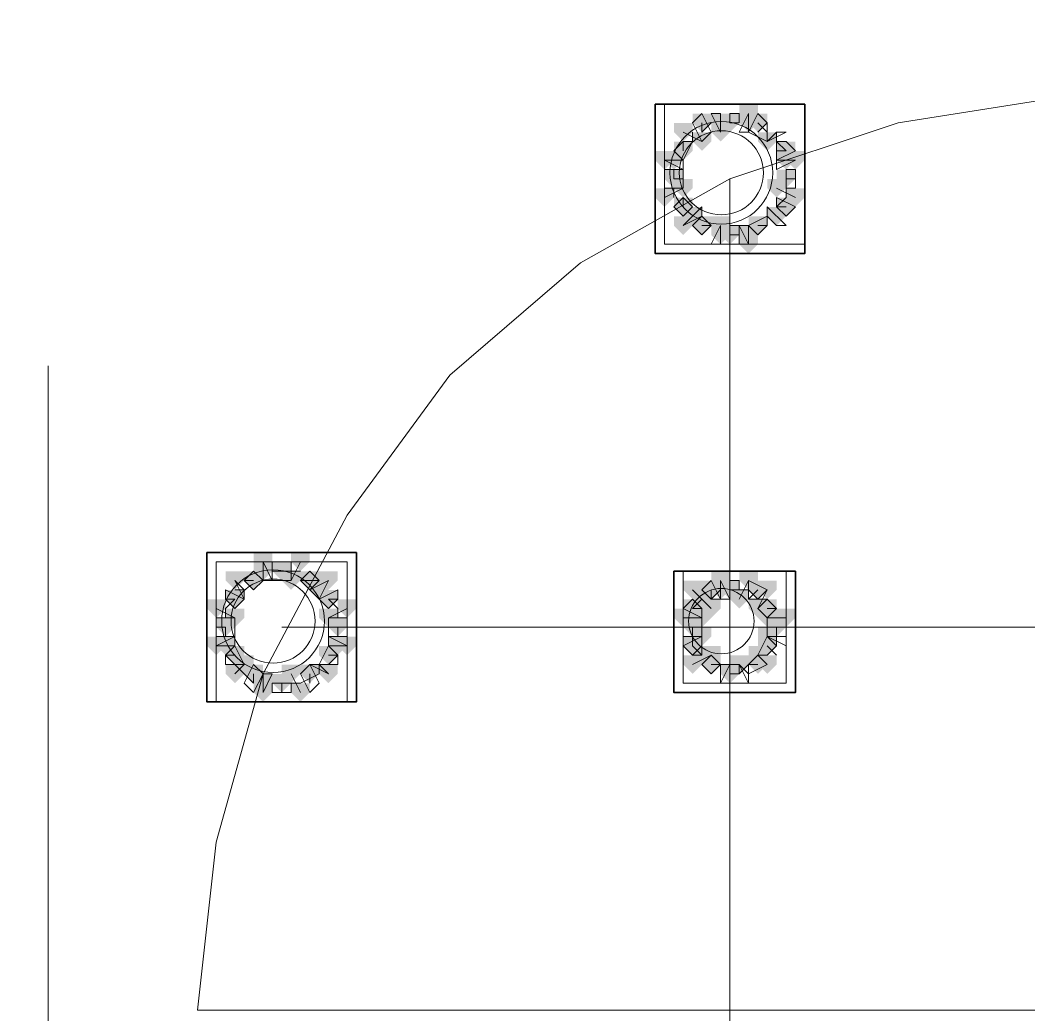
# Model space of a CAD drawing. Header units: millimetres. Extents: x 2315 to 4619, y 1334 to 1897.
# Drawn here: x 3982.87 to 3989.46, y 1541.67 to 1548.17 of the extents above; entities that cross this region are included whole.
import ezdxf

# ---------------------------------------------------------------- set-up
doc = ezdxf.new("R2010")
doc.units = ezdxf.units.MM
doc.linetypes.add('PDF_IMPORT', pattern=[1, 0.8, -0.2])
for name, color, linetype, true_color in [('PDF_10', 7, 'Continuous', 0x00b85c), ('PDF_AXIS', 7, 'Continuous', 0x00b85c), ('PDF_柱构件', 7, 'Continuous', 0x00b85c), ('PDF_转运站初步方案', 7, 'Continuous', 0x00b85c)]:
    doc.layers.add(name, color=color, linetype=linetype, true_color=true_color)
doc.layers.add('PDF_中心线层', color=1, linetype='Continuous')
doc.layers.add('PDF_粗实线层', color=7, linetype='Continuous')

msp = doc.modelspace()

# ---------------------------------------------------------------- hatches: boundary and pattern name
at = {"layer": 'PDF_10', "transparency": 33554559}
for points in [[(3987.3242, 1547.5601), (3987.2631, 1547.5601), (3987.2631, 1547.499), (3987.3242, 1547.4379), (3987.3852, 1547.499), (3987.3852, 1547.5601)], [(3987.3242, 1547.5601), (3987.2631, 1547.5601), (3987.2631, 1547.499), (3987.3242, 1547.4379), (3987.3852, 1547.499), (3987.3852, 1547.5601)], [(3987.5074, 1547.5601), (3987.4463, 1547.5601), (3987.4463, 1547.499), (3987.5074, 1547.4379), (3987.5685, 1547.499), (3987.5685, 1547.5601)], [(3987.5074, 1547.5601), (3987.4463, 1547.5601), (3987.4463, 1547.499), (3987.5074, 1547.4379), (3987.5685, 1547.499), (3987.5685, 1547.5601)], [(3987.6907, 1547.5601), (3987.6296, 1547.5601), (3987.6296, 1547.499), (3987.6907, 1547.4379), (3987.7517, 1547.499), (3987.7517, 1547.5601)], [(3987.6907, 1547.5601), (3987.6296, 1547.5601), (3987.6296, 1547.499), (3987.6907, 1547.4379), (3987.7517, 1547.499), (3987.7517, 1547.5601)], [(3987.202, 1547.3768), (3987.1409, 1547.3768), (3987.1409, 1547.3157), (3987.202, 1547.2547), (3987.2631, 1547.3157), (3987.2631, 1547.3768)], [(3987.202, 1547.3768), (3987.1409, 1547.3768), (3987.1409, 1547.3157), (3987.202, 1547.2547), (3987.2631, 1547.3157), (3987.2631, 1547.3768)], [(3987.202, 1547.3768), (3987.1409, 1547.3768), (3987.1409, 1547.3157), (3987.202, 1547.2547), (3987.2631, 1547.3157), (3987.2631, 1547.3768)], [(3987.8739, 1547.3768), (3987.8128, 1547.3768), (3987.8128, 1547.3157), (3987.8739, 1547.2547), (3987.935, 1547.3157), (3987.935, 1547.3768)], [(3987.8739, 1547.3768), (3987.8128, 1547.3768), (3987.8128, 1547.3157), (3987.8739, 1547.2547), (3987.935, 1547.3157), (3987.935, 1547.3768)], [(3987.1409, 1547.1936), (3987.0798, 1547.1936), (3987.0798, 1547.1325), (3987.1409, 1547.0714), (3987.202, 1547.1325), (3987.202, 1547.1936)], [(3987.1409, 1547.1936), (3987.0798, 1547.1936), (3987.0798, 1547.1325), (3987.1409, 1547.0714), (3987.202, 1547.1325), (3987.202, 1547.1936)], [(3987.8739, 1547.1936), (3987.8128, 1547.1936), (3987.8128, 1547.1325), (3987.8739, 1547.0714), (3987.935, 1547.1325), (3987.935, 1547.1936)], [(3987.8739, 1547.1936), (3987.8128, 1547.1936), (3987.8128, 1547.1325), (3987.8739, 1547.0714), (3987.935, 1547.1325), (3987.935, 1547.1936)], [(3987.202, 1547.0103), (3987.1409, 1547.0103), (3987.1409, 1546.9493), (3987.202, 1546.8882), (3987.2631, 1546.9493), (3987.2631, 1547.0103)], [(3987.202, 1547.0103), (3987.1409, 1547.0103), (3987.1409, 1546.9493), (3987.202, 1546.8882), (3987.2631, 1546.9493), (3987.2631, 1547.0103)], [(3987.202, 1547.0103), (3987.1409, 1547.0103), (3987.1409, 1546.9493), (3987.202, 1546.8882), (3987.2631, 1546.9493), (3987.2631, 1547.0103)], [(3987.8739, 1547.0103), (3987.8128, 1547.0103), (3987.8128, 1546.9493), (3987.8739, 1546.8882), (3987.935, 1546.9493), (3987.935, 1547.0103)], [(3987.8739, 1547.0103), (3987.8128, 1547.0103), (3987.8128, 1546.9493), (3987.8739, 1546.8882), (3987.935, 1546.9493), (3987.935, 1547.0103)], [(3987.3242, 1546.8882), (3987.2631, 1546.8882), (3987.2631, 1546.8271), (3987.3242, 1546.766), (3987.3852, 1546.8271), (3987.3852, 1546.8882)], [(3987.3242, 1546.8882), (3987.2631, 1546.8882), (3987.2631, 1546.8271), (3987.3242, 1546.766), (3987.3852, 1546.8271), (3987.3852, 1546.8882)], [(3987.3242, 1546.8882), (3987.2631, 1546.8882), (3987.2631, 1546.8271), (3987.3242, 1546.766), (3987.3852, 1546.8271), (3987.3852, 1546.8882)], [(3987.6907, 1546.8882), (3987.6296, 1546.8882), (3987.6296, 1546.8271), (3987.6907, 1546.766), (3987.7517, 1546.8271), (3987.7517, 1546.8882)], [(3987.6907, 1546.8882), (3987.6296, 1546.8882), (3987.6296, 1546.8271), (3987.6907, 1546.766), (3987.7517, 1546.8271), (3987.7517, 1546.8882)], [(3987.5074, 1546.8271), (3987.4463, 1546.8271), (3987.4463, 1546.766), (3987.5074, 1546.7049), (3987.5685, 1546.766), (3987.5685, 1546.8271)], [(3987.5074, 1546.8271), (3987.4463, 1546.8271), (3987.4463, 1546.766), (3987.5074, 1546.7049), (3987.5685, 1546.766), (3987.5685, 1546.8271)], [(3987.5074, 1546.8271), (3987.4463, 1546.8271), (3987.4463, 1546.766), (3987.5074, 1546.7049), (3987.5685, 1546.766), (3987.5685, 1546.8271)], [(3984.3923, 1544.5671), (3984.3312, 1544.5671), (3984.3312, 1544.506), (3984.3923, 1544.4449), (3984.4534, 1544.506), (3984.4534, 1544.5671)], [(3984.3923, 1544.5671), (3984.3312, 1544.5671), (3984.3312, 1544.506), (3984.3923, 1544.4449), (3984.4534, 1544.506), (3984.4534, 1544.5671)], [(3984.3923, 1544.5671), (3984.3312, 1544.5671), (3984.3312, 1544.506), (3984.3923, 1544.4449), (3984.4534, 1544.506), (3984.4534, 1544.5671)], [(3984.5755, 1544.6282), (3984.5144, 1544.6282), (3984.5144, 1544.5671), (3984.5755, 1544.506), (3984.6366, 1544.5671), (3984.6366, 1544.6282)], [(3984.5755, 1544.6282), (3984.5144, 1544.6282), (3984.5144, 1544.5671), (3984.5755, 1544.506), (3984.6366, 1544.5671), (3984.6366, 1544.6282)], [(3984.5755, 1544.6282), (3984.5144, 1544.6282), (3984.5144, 1544.5671), (3984.5755, 1544.506), (3984.6366, 1544.5671), (3984.6366, 1544.6282)], [(3984.7588, 1544.5671), (3984.6977, 1544.5671), (3984.6977, 1544.506), (3984.7588, 1544.4449), (3984.8198, 1544.506), (3984.8198, 1544.5671)], [(3984.7588, 1544.5671), (3984.6977, 1544.5671), (3984.6977, 1544.506), (3984.7588, 1544.4449), (3984.8198, 1544.506), (3984.8198, 1544.5671)], [(3984.7588, 1544.5671), (3984.6977, 1544.5671), (3984.6977, 1544.506), (3984.7588, 1544.4449), (3984.8198, 1544.506), (3984.8198, 1544.5671)], [(3987.3852, 1544.506), (3987.3242, 1544.506), (3987.3242, 1544.4449), (3987.3852, 1544.3839), (3987.4463, 1544.4449), (3987.4463, 1544.506)], [(3987.3852, 1544.506), (3987.3242, 1544.506), (3987.3242, 1544.4449), (3987.3852, 1544.3839), (3987.4463, 1544.4449), (3987.4463, 1544.506)], [(3987.5074, 1544.506), (3987.4463, 1544.506), (3987.4463, 1544.4449), (3987.5074, 1544.3839), (3987.5685, 1544.4449), (3987.5685, 1544.506)], [(3987.5074, 1544.506), (3987.4463, 1544.506), (3987.4463, 1544.4449), (3987.5074, 1544.3839), (3987.5685, 1544.4449), (3987.5685, 1544.506)], [(3987.6907, 1544.506), (3987.6296, 1544.506), (3987.6296, 1544.4449), (3987.6907, 1544.3839), (3987.7517, 1544.4449), (3987.7517, 1544.506)], [(3987.6907, 1544.506), (3987.6296, 1544.506), (3987.6296, 1544.4449), (3987.6907, 1544.3839), (3987.7517, 1544.4449), (3987.7517, 1544.506)], [(3984.2701, 1544.4449), (3984.209, 1544.4449), (3984.209, 1544.3839), (3984.2701, 1544.3228), (3984.3312, 1544.3839), (3984.3312, 1544.4449)], [(3984.2701, 1544.4449), (3984.209, 1544.4449), (3984.209, 1544.3839), (3984.2701, 1544.3228), (3984.3312, 1544.3839), (3984.3312, 1544.4449)], [(3984.8809, 1544.4449), (3984.8198, 1544.4449), (3984.8198, 1544.3839), (3984.8809, 1544.3228), (3984.942, 1544.3839), (3984.942, 1544.4449)], [(3984.8809, 1544.4449), (3984.8198, 1544.4449), (3984.8198, 1544.3839), (3984.8809, 1544.3228), (3984.942, 1544.3839), (3984.942, 1544.4449)], [(3987.2631, 1544.3839), (3987.202, 1544.3839), (3987.202, 1544.3228), (3987.2631, 1544.2617), (3987.3242, 1544.3228), (3987.3242, 1544.3839)], [(3987.2631, 1544.3839), (3987.202, 1544.3839), (3987.202, 1544.3228), (3987.2631, 1544.2617), (3987.3242, 1544.3228), (3987.3242, 1544.3839)], [(3987.7517, 1544.3839), (3987.6907, 1544.3839), (3987.6907, 1544.3228), (3987.7517, 1544.2617), (3987.8128, 1544.3228), (3987.8128, 1544.3839)], [(3987.7517, 1544.3839), (3987.6907, 1544.3839), (3987.6907, 1544.3228), (3987.7517, 1544.2617), (3987.8128, 1544.3228), (3987.8128, 1544.3839)], [(3984.209, 1544.2617), (3984.1479, 1544.2617), (3984.1479, 1544.2006), (3984.209, 1544.1395), (3984.2701, 1544.2006), (3984.2701, 1544.2617)], [(3984.209, 1544.2617), (3984.1479, 1544.2617), (3984.1479, 1544.2006), (3984.209, 1544.1395), (3984.2701, 1544.2006), (3984.2701, 1544.2617)], [(3984.942, 1544.2617), (3984.8809, 1544.2617), (3984.8809, 1544.2006), (3984.942, 1544.1395), (3985.0031, 1544.2006), (3985.0031, 1544.2617)], [(3984.942, 1544.2617), (3984.8809, 1544.2617), (3984.8809, 1544.2006), (3984.942, 1544.1395), (3985.0031, 1544.2006), (3985.0031, 1544.2617)], [(3984.942, 1544.2617), (3984.8809, 1544.2617), (3984.8809, 1544.2006), (3984.942, 1544.1395), (3985.0031, 1544.2006), (3985.0031, 1544.2617)], [(3987.2631, 1544.2617), (3987.202, 1544.2617), (3987.202, 1544.2006), (3987.2631, 1544.1395), (3987.3242, 1544.2006), (3987.3242, 1544.2617)], [(3987.2631, 1544.2617), (3987.202, 1544.2617), (3987.202, 1544.2006), (3987.2631, 1544.1395), (3987.3242, 1544.2006), (3987.3242, 1544.2617)], [(3987.8128, 1544.2617), (3987.7517, 1544.2617), (3987.7517, 1544.2006), (3987.8128, 1544.1395), (3987.8739, 1544.2006), (3987.8739, 1544.2617)], [(3987.8128, 1544.2617), (3987.7517, 1544.2617), (3987.7517, 1544.2006), (3987.8128, 1544.1395), (3987.8739, 1544.2006), (3987.8739, 1544.2617)], [(3987.2631, 1544.1395), (3987.202, 1544.1395), (3987.202, 1544.0784), (3987.2631, 1544.0174), (3987.3242, 1544.0784), (3987.3242, 1544.1395)], [(3987.2631, 1544.1395), (3987.202, 1544.1395), (3987.202, 1544.0784), (3987.2631, 1544.0174), (3987.3242, 1544.0784), (3987.3242, 1544.1395)], [(3987.7517, 1544.1395), (3987.6907, 1544.1395), (3987.6907, 1544.0784), (3987.7517, 1544.0174), (3987.8128, 1544.0784), (3987.8128, 1544.1395)], [(3987.7517, 1544.1395), (3987.6907, 1544.1395), (3987.6907, 1544.0784), (3987.7517, 1544.0174), (3987.8128, 1544.0784), (3987.8128, 1544.1395)], [(3984.2701, 1544.0784), (3984.209, 1544.0784), (3984.209, 1544.0174), (3984.2701, 1543.9563), (3984.3312, 1544.0174), (3984.3312, 1544.0784)], [(3984.2701, 1544.0784), (3984.209, 1544.0784), (3984.209, 1544.0174), (3984.2701, 1543.9563), (3984.3312, 1544.0174), (3984.3312, 1544.0784)], [(3984.8809, 1544.0784), (3984.8198, 1544.0784), (3984.8198, 1544.0174), (3984.8809, 1543.9563), (3984.942, 1544.0174), (3984.942, 1544.0784)], [(3984.8809, 1544.0784), (3984.8198, 1544.0784), (3984.8198, 1544.0174), (3984.8809, 1543.9563), (3984.942, 1544.0174), (3984.942, 1544.0784)], [(3987.3852, 1544.0174), (3987.3242, 1544.0174), (3987.3242, 1543.9563), (3987.3852, 1543.8952), (3987.4463, 1543.9563), (3987.4463, 1544.0174)], [(3987.3852, 1544.0174), (3987.3242, 1544.0174), (3987.3242, 1543.9563), (3987.3852, 1543.8952), (3987.4463, 1543.9563), (3987.4463, 1544.0174)], [(3987.3852, 1544.0174), (3987.3242, 1544.0174), (3987.3242, 1543.9563), (3987.3852, 1543.8952), (3987.4463, 1543.9563), (3987.4463, 1544.0174)], [(3987.6907, 1544.0174), (3987.6296, 1544.0174), (3987.6296, 1543.9563), (3987.6907, 1543.8952), (3987.7517, 1543.9563), (3987.7517, 1544.0174)], [(3987.6907, 1544.0174), (3987.6296, 1544.0174), (3987.6296, 1543.9563), (3987.6907, 1543.8952), (3987.7517, 1543.9563), (3987.7517, 1544.0174)], [(3984.3923, 1543.9563), (3984.3312, 1543.9563), (3984.3312, 1543.8952), (3984.3923, 1543.8341), (3984.4534, 1543.8952), (3984.4534, 1543.9563)], [(3984.3923, 1543.9563), (3984.3312, 1543.9563), (3984.3312, 1543.8952), (3984.3923, 1543.8341), (3984.4534, 1543.8952), (3984.4534, 1543.9563)], [(3984.7588, 1543.9563), (3984.6977, 1543.9563), (3984.6977, 1543.8952), (3984.7588, 1543.8341), (3984.8198, 1543.8952), (3984.8198, 1543.9563)], [(3984.7588, 1543.9563), (3984.6977, 1543.9563), (3984.6977, 1543.8952), (3984.7588, 1543.8341), (3984.8198, 1543.8952), (3984.8198, 1543.9563)], [(3987.5074, 1543.9563), (3987.4463, 1543.9563), (3987.4463, 1543.8952), (3987.5074, 1543.8341), (3987.5685, 1543.8952), (3987.5685, 1543.9563)], [(3987.5074, 1543.9563), (3987.4463, 1543.9563), (3987.4463, 1543.8952), (3987.5074, 1543.8341), (3987.5685, 1543.8952), (3987.5685, 1543.9563)], [(3984.5755, 1543.8952), (3984.5144, 1543.8952), (3984.5144, 1543.8341), (3984.5755, 1543.773), (3984.6366, 1543.8341), (3984.6366, 1543.8952)], [(3984.5755, 1543.8952), (3984.5144, 1543.8952), (3984.5144, 1543.8341), (3984.5755, 1543.773), (3984.6366, 1543.8341), (3984.6366, 1543.8952)]]:
    msp.add_hatch(color=256, dxfattribs=at).paths.add_polyline_path(points)
at = {"layer": 'PDF_柱构件', "transparency": 33554559}
for points in [[(3987.6296, 1547.6211), (3987.5685, 1547.6211), (3987.5685, 1547.5601), (3987.6296, 1547.499), (3987.6907, 1547.5601), (3987.6907, 1547.6211)], [(3987.4463, 1547.5601), (3987.3852, 1547.5601), (3987.3852, 1547.499), (3987.4463, 1547.4379), (3987.5074, 1547.499), (3987.5074, 1547.5601)], [(3987.6296, 1547.5601), (3987.5685, 1547.5601), (3987.5685, 1547.499), (3987.6296, 1547.4379), (3987.6907, 1547.499), (3987.6907, 1547.5601)], [(3987.202, 1547.499), (3987.1409, 1547.499), (3987.1409, 1547.4379), (3987.202, 1547.3768), (3987.2631, 1547.4379), (3987.2631, 1547.499)], [(3987.4463, 1547.499), (3987.3852, 1547.499), (3987.3852, 1547.4379), (3987.4463, 1547.3768), (3987.5074, 1547.4379), (3987.5074, 1547.499)], [(3987.3242, 1547.4379), (3987.2631, 1547.4379), (3987.2631, 1547.3768), (3987.3242, 1547.3157), (3987.3852, 1547.3768), (3987.3852, 1547.4379)], [(3987.7517, 1547.4379), (3987.6907, 1547.4379), (3987.6907, 1547.3768), (3987.7517, 1547.3157), (3987.8128, 1547.3768), (3987.8128, 1547.4379)], [(3987.0798, 1547.3157), (3987.0188, 1547.3157), (3987.0188, 1547.2547), (3987.0798, 1547.1936), (3987.1409, 1547.2547), (3987.1409, 1547.3157)], [(3987.1409, 1547.3157), (3987.0798, 1547.3157), (3987.0798, 1547.2547), (3987.1409, 1547.1936), (3987.202, 1547.2547), (3987.202, 1547.3157)], [(3987.8739, 1547.3157), (3987.8128, 1547.3157), (3987.8128, 1547.2547), (3987.8739, 1547.1936), (3987.935, 1547.2547), (3987.935, 1547.3157)], [(3987.935, 1547.3157), (3987.8739, 1547.3157), (3987.8739, 1547.2547), (3987.935, 1547.1936), (3987.9961, 1547.2547), (3987.9961, 1547.3157)], [(3987.202, 1547.1325), (3987.1409, 1547.1325), (3987.1409, 1547.0714), (3987.202, 1547.0103), (3987.2631, 1547.0714), (3987.2631, 1547.1325)], [(3987.8128, 1547.1325), (3987.7517, 1547.1325), (3987.7517, 1547.0714), (3987.8128, 1547.0103), (3987.8739, 1547.0714), (3987.8739, 1547.1325)], [(3987.0798, 1547.0714), (3987.0188, 1547.0714), (3987.0188, 1547.0103), (3987.0798, 1546.9493), (3987.1409, 1547.0103), (3987.1409, 1547.0714)], [(3987.935, 1547.0714), (3987.8739, 1547.0714), (3987.8739, 1547.0103), (3987.935, 1546.9493), (3987.9961, 1547.0103), (3987.9961, 1547.0714)], [(3987.2631, 1546.9493), (3987.202, 1546.9493), (3987.202, 1546.8882), (3987.2631, 1546.8271), (3987.3242, 1546.8882), (3987.3242, 1546.9493)], [(3987.8128, 1546.9493), (3987.7517, 1546.9493), (3987.7517, 1546.8882), (3987.8128, 1546.8271), (3987.8739, 1546.8882), (3987.8739, 1546.9493)], [(3987.202, 1546.8882), (3987.1409, 1546.8882), (3987.1409, 1546.8271), (3987.202, 1546.766), (3987.2631, 1546.8271), (3987.2631, 1546.8882)], [(3987.4463, 1546.8882), (3987.3852, 1546.8882), (3987.3852, 1546.8271), (3987.4463, 1546.766), (3987.5074, 1546.8271), (3987.5074, 1546.8882)], [(3987.4463, 1546.8271), (3987.3852, 1546.8271), (3987.3852, 1546.766), (3987.4463, 1546.7049), (3987.5074, 1546.766), (3987.5074, 1546.8271)], [(3987.6296, 1546.8271), (3987.5685, 1546.8271), (3987.5685, 1546.766), (3987.6296, 1546.7049), (3987.6907, 1546.766), (3987.6907, 1546.8271)], [(3987.6296, 1546.766), (3987.5685, 1546.766), (3987.5685, 1546.7049), (3987.6296, 1546.6439), (3987.6907, 1546.7049), (3987.6907, 1546.766)], [(3984.4534, 1544.6893), (3984.3923, 1544.6893), (3984.3923, 1544.6282), (3984.4534, 1544.5671), (3984.5144, 1544.6282), (3984.5144, 1544.6893)], [(3984.6977, 1544.6893), (3984.6366, 1544.6893), (3984.6366, 1544.6282), (3984.6977, 1544.5671), (3984.7588, 1544.6282), (3984.7588, 1544.6893)], [(3984.2701, 1544.5671), (3984.209, 1544.5671), (3984.209, 1544.506), (3984.2701, 1544.4449), (3984.3312, 1544.506), (3984.3312, 1544.5671)], [(3984.4534, 1544.6282), (3984.3923, 1544.6282), (3984.3923, 1544.5671), (3984.4534, 1544.506), (3984.5144, 1544.5671), (3984.5144, 1544.6282)], [(3984.6366, 1544.5671), (3984.5755, 1544.5671), (3984.5755, 1544.506), (3984.6366, 1544.4449), (3984.6977, 1544.506), (3984.6977, 1544.5671)], [(3984.8809, 1544.5671), (3984.8198, 1544.5671), (3984.8198, 1544.506), (3984.8809, 1544.4449), (3984.942, 1544.506), (3984.942, 1544.5671)], [(3987.4463, 1544.5671), (3987.3852, 1544.5671), (3987.3852, 1544.506), (3987.4463, 1544.4449), (3987.5074, 1544.506), (3987.5074, 1544.5671)], [(3987.6296, 1544.5671), (3987.5685, 1544.5671), (3987.5685, 1544.506), (3987.6296, 1544.4449), (3987.6907, 1544.506), (3987.6907, 1544.5671)], [(3984.8198, 1544.506), (3984.7588, 1544.506), (3984.7588, 1544.4449), (3984.8198, 1544.3839), (3984.8809, 1544.4449), (3984.8809, 1544.506)], [(3987.2631, 1544.506), (3987.202, 1544.506), (3987.202, 1544.4449), (3987.2631, 1544.3839), (3987.3242, 1544.4449), (3987.3242, 1544.506)], [(3987.4463, 1544.506), (3987.3852, 1544.506), (3987.3852, 1544.4449), (3987.4463, 1544.3839), (3987.5074, 1544.4449), (3987.5074, 1544.506)], [(3987.7517, 1544.506), (3987.6907, 1544.506), (3987.6907, 1544.4449), (3987.7517, 1544.3839), (3987.8128, 1544.4449), (3987.8128, 1544.506)], [(3987.3242, 1544.4449), (3987.2631, 1544.4449), (3987.2631, 1544.3839), (3987.3242, 1544.3228), (3987.3852, 1544.3839), (3987.3852, 1544.4449)], [(3987.5685, 1544.4449), (3987.5074, 1544.4449), (3987.5074, 1544.3839), (3987.5685, 1544.3228), (3987.6296, 1544.3839), (3987.6296, 1544.4449)], [(3984.1479, 1544.3839), (3984.0869, 1544.3839), (3984.0869, 1544.3228), (3984.1479, 1544.2617), (3984.209, 1544.3228), (3984.209, 1544.3839)], [(3985.0031, 1544.3839), (3984.942, 1544.3839), (3984.942, 1544.3228), (3985.0031, 1544.2617), (3985.0642, 1544.3228), (3985.0642, 1544.3839)], [(3987.3852, 1544.3839), (3987.3242, 1544.3839), (3987.3242, 1544.3228), (3987.3852, 1544.2617), (3987.4463, 1544.3228), (3987.4463, 1544.3839)], [(3987.6907, 1544.3839), (3987.6296, 1544.3839), (3987.6296, 1544.3228), (3987.6907, 1544.2617), (3987.7517, 1544.3228), (3987.7517, 1544.3839)], [(3984.2701, 1544.3228), (3984.209, 1544.3228), (3984.209, 1544.2617), (3984.2701, 1544.2006), (3984.3312, 1544.2617), (3984.3312, 1544.3228)], [(3984.8809, 1544.3228), (3984.8198, 1544.3228), (3984.8198, 1544.2617), (3984.8809, 1544.2006), (3984.942, 1544.2617), (3984.942, 1544.3228)], [(3987.202, 1544.3228), (3987.1409, 1544.3228), (3987.1409, 1544.2617), (3987.202, 1544.2006), (3987.2631, 1544.2617), (3987.2631, 1544.3228)], [(3987.2631, 1544.3228), (3987.202, 1544.3228), (3987.202, 1544.2617), (3987.2631, 1544.2006), (3987.3242, 1544.2617), (3987.3242, 1544.3228)], [(3987.3242, 1544.3228), (3987.2631, 1544.3228), (3987.2631, 1544.2617), (3987.3242, 1544.2006), (3987.3852, 1544.2617), (3987.3852, 1544.3228)], [(3987.7517, 1544.3228), (3987.6907, 1544.3228), (3987.6907, 1544.2617), (3987.7517, 1544.2006), (3987.8128, 1544.2617), (3987.8128, 1544.3228)], [(3987.8128, 1544.3228), (3987.7517, 1544.3228), (3987.7517, 1544.2617), (3987.8128, 1544.2006), (3987.8739, 1544.2617), (3987.8739, 1544.3228)], [(3987.8739, 1544.3228), (3987.8128, 1544.3228), (3987.8128, 1544.2617), (3987.8739, 1544.2006), (3987.935, 1544.2617), (3987.935, 1544.3228)], [(3987.3242, 1544.2006), (3987.2631, 1544.2006), (3987.2631, 1544.1395), (3987.3242, 1544.0784), (3987.3852, 1544.1395), (3987.3852, 1544.2006)], [(3987.7517, 1544.2006), (3987.6907, 1544.2006), (3987.6907, 1544.1395), (3987.7517, 1544.0784), (3987.8128, 1544.1395), (3987.8128, 1544.2006)], [(3984.1479, 1544.1395), (3984.0869, 1544.1395), (3984.0869, 1544.0784), (3984.1479, 1544.0174), (3984.209, 1544.0784), (3984.209, 1544.1395)], [(3984.209, 1544.1395), (3984.1479, 1544.1395), (3984.1479, 1544.0784), (3984.209, 1544.0174), (3984.2701, 1544.0784), (3984.2701, 1544.1395)], [(3984.942, 1544.1395), (3984.8809, 1544.1395), (3984.8809, 1544.0784), (3984.942, 1544.0174), (3985.0031, 1544.0784), (3985.0031, 1544.1395)], [(3985.0031, 1544.1395), (3984.942, 1544.1395), (3984.942, 1544.0784), (3985.0031, 1544.0174), (3985.0642, 1544.0784), (3985.0642, 1544.1395)], [(3987.3242, 1544.0784), (3987.2631, 1544.0784), (3987.2631, 1544.0174), (3987.3242, 1543.9563), (3987.3852, 1544.0174), (3987.3852, 1544.0784)], [(3987.3852, 1544.0784), (3987.3242, 1544.0784), (3987.3242, 1544.0174), (3987.3852, 1543.9563), (3987.4463, 1544.0174), (3987.4463, 1544.0784)], [(3987.6907, 1544.0784), (3987.6296, 1544.0784), (3987.6296, 1544.0174), (3987.6907, 1543.9563), (3987.7517, 1544.0174), (3987.7517, 1544.0784)], [(3984.3312, 1544.0174), (3984.2701, 1544.0174), (3984.2701, 1543.9563), (3984.3312, 1543.8952), (3984.3923, 1543.9563), (3984.3923, 1544.0174)], [(3987.2631, 1544.0174), (3987.202, 1544.0174), (3987.202, 1543.9563), (3987.2631, 1543.8952), (3987.3242, 1543.9563), (3987.3242, 1544.0174)], [(3987.5685, 1544.0174), (3987.5074, 1544.0174), (3987.5074, 1543.9563), (3987.5685, 1543.8952), (3987.6296, 1543.9563), (3987.6296, 1544.0174)], [(3987.7517, 1544.0174), (3987.6907, 1544.0174), (3987.6907, 1543.9563), (3987.7517, 1543.8952), (3987.8128, 1543.9563), (3987.8128, 1544.0174)], [(3984.2701, 1543.9563), (3984.209, 1543.9563), (3984.209, 1543.8952), (3984.2701, 1543.8341), (3984.3312, 1543.8952), (3984.3312, 1543.9563)], [(3984.6366, 1543.9563), (3984.5755, 1543.9563), (3984.5755, 1543.8952), (3984.6366, 1543.8341), (3984.6977, 1543.8952), (3984.6977, 1543.9563)], [(3984.8809, 1543.9563), (3984.8198, 1543.9563), (3984.8198, 1543.8952), (3984.8809, 1543.8341), (3984.942, 1543.8952), (3984.942, 1543.9563)], [(3984.4534, 1543.8952), (3984.3923, 1543.8952), (3984.3923, 1543.8341), (3984.4534, 1543.773), (3984.5144, 1543.8341), (3984.5144, 1543.8952)], [(3984.4534, 1543.8341), (3984.3923, 1543.8341), (3984.3923, 1543.773), (3984.4534, 1543.712), (3984.5144, 1543.773), (3984.5144, 1543.8341)], [(3984.6977, 1543.8341), (3984.6366, 1543.8341), (3984.6366, 1543.773), (3984.6977, 1543.712), (3984.7588, 1543.773), (3984.7588, 1543.8341)]]:
    msp.add_hatch(color=256, dxfattribs=at).paths.add_polyline_path(points)
at = {"layer": 'PDF_转运站初步方案', "transparency": 33554559}
for points in [[(3987.3242, 1547.5601), (3987.2631, 1547.5601), (3987.2631, 1547.499), (3987.3242, 1547.4379), (3987.3852, 1547.499), (3987.3852, 1547.5601)], [(3987.3242, 1547.5601), (3987.2631, 1547.5601), (3987.2631, 1547.499), (3987.3242, 1547.4379), (3987.3852, 1547.499), (3987.3852, 1547.5601)], [(3987.5074, 1547.5601), (3987.4463, 1547.5601), (3987.4463, 1547.499), (3987.5074, 1547.4379), (3987.5685, 1547.499), (3987.5685, 1547.5601)], [(3987.5074, 1547.5601), (3987.4463, 1547.5601), (3987.4463, 1547.499), (3987.5074, 1547.4379), (3987.5685, 1547.499), (3987.5685, 1547.5601)], [(3987.6907, 1547.5601), (3987.6296, 1547.5601), (3987.6296, 1547.499), (3987.6907, 1547.4379), (3987.7517, 1547.499), (3987.7517, 1547.5601)], [(3987.6907, 1547.5601), (3987.6296, 1547.5601), (3987.6296, 1547.499), (3987.6907, 1547.4379), (3987.7517, 1547.499), (3987.7517, 1547.5601)], [(3987.202, 1547.3768), (3987.1409, 1547.3768), (3987.1409, 1547.3157), (3987.202, 1547.2547), (3987.2631, 1547.3157), (3987.2631, 1547.3768)], [(3987.202, 1547.3768), (3987.1409, 1547.3768), (3987.1409, 1547.3157), (3987.202, 1547.2547), (3987.2631, 1547.3157), (3987.2631, 1547.3768)], [(3987.8739, 1547.3768), (3987.8128, 1547.3768), (3987.8128, 1547.3157), (3987.8739, 1547.2547), (3987.935, 1547.3157), (3987.935, 1547.3768)], [(3987.8739, 1547.3768), (3987.8128, 1547.3768), (3987.8128, 1547.3157), (3987.8739, 1547.2547), (3987.935, 1547.3157), (3987.935, 1547.3768)], [(3987.1409, 1547.1936), (3987.0798, 1547.1936), (3987.0798, 1547.1325), (3987.1409, 1547.0714), (3987.202, 1547.1325), (3987.202, 1547.1936)], [(3987.1409, 1547.1936), (3987.0798, 1547.1936), (3987.0798, 1547.1325), (3987.1409, 1547.0714), (3987.202, 1547.1325), (3987.202, 1547.1936)], [(3987.8739, 1547.1936), (3987.8128, 1547.1936), (3987.8128, 1547.1325), (3987.8739, 1547.0714), (3987.935, 1547.1325), (3987.935, 1547.1936)], [(3987.8739, 1547.1936), (3987.8128, 1547.1936), (3987.8128, 1547.1325), (3987.8739, 1547.0714), (3987.935, 1547.1325), (3987.935, 1547.1936)], [(3987.202, 1547.0103), (3987.1409, 1547.0103), (3987.1409, 1546.9493), (3987.202, 1546.8882), (3987.2631, 1546.9493), (3987.2631, 1547.0103)], [(3987.202, 1547.0103), (3987.1409, 1547.0103), (3987.1409, 1546.9493), (3987.202, 1546.8882), (3987.2631, 1546.9493), (3987.2631, 1547.0103)], [(3987.8739, 1547.0103), (3987.8128, 1547.0103), (3987.8128, 1546.9493), (3987.8739, 1546.8882), (3987.935, 1546.9493), (3987.935, 1547.0103)], [(3987.8739, 1547.0103), (3987.8128, 1547.0103), (3987.8128, 1546.9493), (3987.8739, 1546.8882), (3987.935, 1546.9493), (3987.935, 1547.0103)], [(3987.3242, 1546.8882), (3987.2631, 1546.8882), (3987.2631, 1546.8271), (3987.3242, 1546.766), (3987.3852, 1546.8271), (3987.3852, 1546.8882)], [(3987.3242, 1546.8882), (3987.2631, 1546.8882), (3987.2631, 1546.8271), (3987.3242, 1546.766), (3987.3852, 1546.8271), (3987.3852, 1546.8882)], [(3987.6907, 1546.8882), (3987.6296, 1546.8882), (3987.6296, 1546.8271), (3987.6907, 1546.766), (3987.7517, 1546.8271), (3987.7517, 1546.8882)], [(3987.6907, 1546.8882), (3987.6296, 1546.8882), (3987.6296, 1546.8271), (3987.6907, 1546.766), (3987.7517, 1546.8271), (3987.7517, 1546.8882)], [(3987.5074, 1546.8271), (3987.4463, 1546.8271), (3987.4463, 1546.766), (3987.5074, 1546.7049), (3987.5685, 1546.766), (3987.5685, 1546.8271)], [(3987.5074, 1546.8271), (3987.4463, 1546.8271), (3987.4463, 1546.766), (3987.5074, 1546.7049), (3987.5685, 1546.766), (3987.5685, 1546.8271)], [(3984.3923, 1544.5671), (3984.3312, 1544.5671), (3984.3312, 1544.506), (3984.3923, 1544.4449), (3984.4534, 1544.506), (3984.4534, 1544.5671)], [(3984.3923, 1544.5671), (3984.3312, 1544.5671), (3984.3312, 1544.506), (3984.3923, 1544.4449), (3984.4534, 1544.506), (3984.4534, 1544.5671)], [(3984.5755, 1544.6282), (3984.5144, 1544.6282), (3984.5144, 1544.5671), (3984.5755, 1544.506), (3984.6366, 1544.5671), (3984.6366, 1544.6282)], [(3984.5755, 1544.6282), (3984.5144, 1544.6282), (3984.5144, 1544.5671), (3984.5755, 1544.506), (3984.6366, 1544.5671), (3984.6366, 1544.6282)], [(3984.7588, 1544.5671), (3984.6977, 1544.5671), (3984.6977, 1544.506), (3984.7588, 1544.4449), (3984.8198, 1544.506), (3984.8198, 1544.5671)], [(3984.7588, 1544.5671), (3984.6977, 1544.5671), (3984.6977, 1544.506), (3984.7588, 1544.4449), (3984.8198, 1544.506), (3984.8198, 1544.5671)], [(3987.3852, 1544.506), (3987.3242, 1544.506), (3987.3242, 1544.4449), (3987.3852, 1544.3839), (3987.4463, 1544.4449), (3987.4463, 1544.506)], [(3987.3852, 1544.506), (3987.3242, 1544.506), (3987.3242, 1544.4449), (3987.3852, 1544.3839), (3987.4463, 1544.4449), (3987.4463, 1544.506)], [(3987.5074, 1544.506), (3987.4463, 1544.506), (3987.4463, 1544.4449), (3987.5074, 1544.3839), (3987.5685, 1544.4449), (3987.5685, 1544.506)], [(3987.5074, 1544.506), (3987.4463, 1544.506), (3987.4463, 1544.4449), (3987.5074, 1544.3839), (3987.5685, 1544.4449), (3987.5685, 1544.506)], [(3987.6907, 1544.506), (3987.6296, 1544.506), (3987.6296, 1544.4449), (3987.6907, 1544.3839), (3987.7517, 1544.4449), (3987.7517, 1544.506)], [(3987.6907, 1544.506), (3987.6296, 1544.506), (3987.6296, 1544.4449), (3987.6907, 1544.3839), (3987.7517, 1544.4449), (3987.7517, 1544.506)], [(3984.2701, 1544.4449), (3984.209, 1544.4449), (3984.209, 1544.3839), (3984.2701, 1544.3228), (3984.3312, 1544.3839), (3984.3312, 1544.4449)], [(3984.2701, 1544.4449), (3984.209, 1544.4449), (3984.209, 1544.3839), (3984.2701, 1544.3228), (3984.3312, 1544.3839), (3984.3312, 1544.4449)], [(3984.8809, 1544.4449), (3984.8198, 1544.4449), (3984.8198, 1544.3839), (3984.8809, 1544.3228), (3984.942, 1544.3839), (3984.942, 1544.4449)], [(3984.8809, 1544.4449), (3984.8198, 1544.4449), (3984.8198, 1544.3839), (3984.8809, 1544.3228), (3984.942, 1544.3839), (3984.942, 1544.4449)], [(3987.2631, 1544.3839), (3987.202, 1544.3839), (3987.202, 1544.3228), (3987.2631, 1544.2617), (3987.3242, 1544.3228), (3987.3242, 1544.3839)], [(3987.2631, 1544.3839), (3987.202, 1544.3839), (3987.202, 1544.3228), (3987.2631, 1544.2617), (3987.3242, 1544.3228), (3987.3242, 1544.3839)], [(3987.7517, 1544.3839), (3987.6907, 1544.3839), (3987.6907, 1544.3228), (3987.7517, 1544.2617), (3987.8128, 1544.3228), (3987.8128, 1544.3839)], [(3987.7517, 1544.3839), (3987.6907, 1544.3839), (3987.6907, 1544.3228), (3987.7517, 1544.2617), (3987.8128, 1544.3228), (3987.8128, 1544.3839)], [(3984.209, 1544.2617), (3984.1479, 1544.2617), (3984.1479, 1544.2006), (3984.209, 1544.1395), (3984.2701, 1544.2006), (3984.2701, 1544.2617)], [(3984.209, 1544.2617), (3984.1479, 1544.2617), (3984.1479, 1544.2006), (3984.209, 1544.1395), (3984.2701, 1544.2006), (3984.2701, 1544.2617)], [(3984.942, 1544.2617), (3984.8809, 1544.2617), (3984.8809, 1544.2006), (3984.942, 1544.1395), (3985.0031, 1544.2006), (3985.0031, 1544.2617)], [(3984.942, 1544.2617), (3984.8809, 1544.2617), (3984.8809, 1544.2006), (3984.942, 1544.1395), (3985.0031, 1544.2006), (3985.0031, 1544.2617)], [(3987.2631, 1544.2617), (3987.202, 1544.2617), (3987.202, 1544.2006), (3987.2631, 1544.1395), (3987.3242, 1544.2006), (3987.3242, 1544.2617)], [(3987.2631, 1544.2617), (3987.202, 1544.2617), (3987.202, 1544.2006), (3987.2631, 1544.1395), (3987.3242, 1544.2006), (3987.3242, 1544.2617)], [(3987.8128, 1544.2617), (3987.7517, 1544.2617), (3987.7517, 1544.2006), (3987.8128, 1544.1395), (3987.8739, 1544.2006), (3987.8739, 1544.2617)], [(3987.8128, 1544.2617), (3987.7517, 1544.2617), (3987.7517, 1544.2006), (3987.8128, 1544.1395), (3987.8739, 1544.2006), (3987.8739, 1544.2617)], [(3987.2631, 1544.1395), (3987.202, 1544.1395), (3987.202, 1544.0784), (3987.2631, 1544.0174), (3987.3242, 1544.0784), (3987.3242, 1544.1395)], [(3987.2631, 1544.1395), (3987.202, 1544.1395), (3987.202, 1544.0784), (3987.2631, 1544.0174), (3987.3242, 1544.0784), (3987.3242, 1544.1395)], [(3987.7517, 1544.1395), (3987.6907, 1544.1395), (3987.6907, 1544.0784), (3987.7517, 1544.0174), (3987.8128, 1544.0784), (3987.8128, 1544.1395)], [(3987.7517, 1544.1395), (3987.6907, 1544.1395), (3987.6907, 1544.0784), (3987.7517, 1544.0174), (3987.8128, 1544.0784), (3987.8128, 1544.1395)], [(3984.2701, 1544.0784), (3984.209, 1544.0784), (3984.209, 1544.0174), (3984.2701, 1543.9563), (3984.3312, 1544.0174), (3984.3312, 1544.0784)], [(3984.2701, 1544.0784), (3984.209, 1544.0784), (3984.209, 1544.0174), (3984.2701, 1543.9563), (3984.3312, 1544.0174), (3984.3312, 1544.0784)], [(3984.8809, 1544.0784), (3984.8198, 1544.0784), (3984.8198, 1544.0174), (3984.8809, 1543.9563), (3984.942, 1544.0174), (3984.942, 1544.0784)], [(3984.8809, 1544.0784), (3984.8198, 1544.0784), (3984.8198, 1544.0174), (3984.8809, 1543.9563), (3984.942, 1544.0174), (3984.942, 1544.0784)], [(3987.3852, 1544.0174), (3987.3242, 1544.0174), (3987.3242, 1543.9563), (3987.3852, 1543.8952), (3987.4463, 1543.9563), (3987.4463, 1544.0174)], [(3987.3852, 1544.0174), (3987.3242, 1544.0174), (3987.3242, 1543.9563), (3987.3852, 1543.8952), (3987.4463, 1543.9563), (3987.4463, 1544.0174)], [(3987.6907, 1544.0174), (3987.6296, 1544.0174), (3987.6296, 1543.9563), (3987.6907, 1543.8952), (3987.7517, 1543.9563), (3987.7517, 1544.0174)], [(3987.6907, 1544.0174), (3987.6296, 1544.0174), (3987.6296, 1543.9563), (3987.6907, 1543.8952), (3987.7517, 1543.9563), (3987.7517, 1544.0174)], [(3984.3923, 1543.9563), (3984.3312, 1543.9563), (3984.3312, 1543.8952), (3984.3923, 1543.8341), (3984.4534, 1543.8952), (3984.4534, 1543.9563)], [(3984.3923, 1543.9563), (3984.3312, 1543.9563), (3984.3312, 1543.8952), (3984.3923, 1543.8341), (3984.4534, 1543.8952), (3984.4534, 1543.9563)], [(3984.7588, 1543.9563), (3984.6977, 1543.9563), (3984.6977, 1543.8952), (3984.7588, 1543.8341), (3984.8198, 1543.8952), (3984.8198, 1543.9563)], [(3984.7588, 1543.9563), (3984.6977, 1543.9563), (3984.6977, 1543.8952), (3984.7588, 1543.8341), (3984.8198, 1543.8952), (3984.8198, 1543.9563)], [(3987.5074, 1543.9563), (3987.4463, 1543.9563), (3987.4463, 1543.8952), (3987.5074, 1543.8341), (3987.5685, 1543.8952), (3987.5685, 1543.9563)], [(3987.5074, 1543.9563), (3987.4463, 1543.9563), (3987.4463, 1543.8952), (3987.5074, 1543.8341), (3987.5685, 1543.8952), (3987.5685, 1543.9563)], [(3984.5755, 1543.8952), (3984.5144, 1543.8952), (3984.5144, 1543.8341), (3984.5755, 1543.773), (3984.6366, 1543.8341), (3984.6366, 1543.8952)], [(3984.5755, 1543.8952), (3984.5144, 1543.8952), (3984.5144, 1543.8341), (3984.5755, 1543.773), (3984.6366, 1543.8341), (3984.6366, 1543.8952)]]:
    msp.add_hatch(color=256, dxfattribs=at).paths.add_polyline_path(points)

# ---------------------------------------------------------------- linework, layer by layer
at = {"layer": 'PDF_10', "lineweight": 18}
for points in [[(3987.5685, 1547.499), (3987.5074, 1547.499), (3987.5074, 1547.5601)], [(3987.3852, 1547.499), (3987.3242, 1547.4379), (3987.3242, 1547.499)], [(3987.7517, 1547.4379), (3987.6907, 1547.499)], [(3987.6907, 1547.4379), (3987.7517, 1547.499)], [(3987.202, 1547.3768), (3987.202, 1547.3157)], [(3987.8128, 1547.3157), (3987.8739, 1547.3157), (3987.8128, 1547.3768)], [(3987.1409, 1547.1936), (3987.1409, 1547.1325), (3987.202, 1547.1325)], [(3987.935, 1547.1325), (3987.8739, 1547.1325), (3987.8739, 1547.1936)], [(3987.202, 1547.0103), (3987.202, 1546.9493)], [(3987.8739, 1546.9493), (3987.8128, 1546.9493), (3987.8739, 1547.0103)], [(3987.3242, 1546.8271), (3987.3852, 1546.8271)], [(3987.7517, 1546.8271), (3987.6907, 1546.8271), (3987.7517, 1546.8271)], [(3987.5074, 1546.766), (3987.5685, 1546.766)], [(3984.5144, 1544.5671), (3984.6366, 1544.5671)], [(3984.3312, 1544.506), (3984.3923, 1544.506)], [(3984.6977, 1544.506), (3984.8198, 1544.506)], [(3987.5074, 1544.506), (3987.5074, 1544.4449), (3987.5685, 1544.4449)], [(3987.3852, 1544.4449), (3987.3852, 1544.3839), (3987.4463, 1544.4449)], [(3987.6296, 1544.4449), (3987.6907, 1544.3839)], [(3987.6296, 1544.3839), (3987.6907, 1544.4449)], [(3984.209, 1544.3228), (3984.2701, 1544.3839), (3984.209, 1544.3839)], [(3984.942, 1544.3839), (3984.8809, 1544.3839), (3984.942, 1544.3228)], [(3987.3242, 1544.3228), (3987.2631, 1544.3228), (3987.3242, 1544.3839)], [(3987.7517, 1544.3839), (3987.8128, 1544.3228), (3987.7517, 1544.3228)], [(3984.209, 1544.1395), (3984.209, 1544.2006), (3984.1479, 1544.2006)], [(3984.942, 1544.2006), (3984.942, 1544.1395)], [(3987.2631, 1544.1395), (3987.2631, 1544.2006), (3987.202, 1544.2006)], [(3987.7517, 1544.2006), (3987.8128, 1544.2006), (3987.8128, 1544.1395)], [(3987.3242, 1544.0174), (3987.2631, 1544.0784)], [(3987.3242, 1544.0784), (3987.2631, 1544.0174)], [(3987.8128, 1544.0784), (3987.7517, 1544.0174)], [(3987.7517, 1544.0784), (3987.8128, 1544.0174)], [(3984.2701, 1543.9563), (3984.209, 1544.0174), (3984.2701, 1544.0174)], [(3984.8809, 1544.0174), (3984.942, 1544.0174), (3984.8809, 1543.9563)], [(3987.4463, 1543.9563), (3987.3852, 1543.9563)], [(3987.5685, 1543.8952), (3987.5074, 1543.8952), (3987.5074, 1543.9563)], [(3987.6907, 1543.9563), (3987.6296, 1543.9563), (3987.6907, 1543.9563)], [(3984.3923, 1543.8952), (3984.3923, 1543.8341), (3984.3312, 1543.8952)], [(3984.8198, 1543.8952), (3984.6977, 1543.8341)], [(3984.7588, 1543.8952), (3984.7588, 1543.8341)], [(3984.6366, 1543.8341), (3984.5144, 1543.8341)], [(3984.5755, 1543.8341), (3984.5755, 1543.773)]]:
    msp.add_lwpolyline(points, dxfattribs=at)
at = {"layer": 'PDF_AXIS', "lineweight": 18}
for points in [[(3987.9961, 1547.6211), (3987.9961, 1546.7049), (3987.0798, 1546.7049), (3987.0798, 1547.6211)], [(3984.1479, 1544.6282), (3984.1479, 1543.712), (3985.0031, 1543.712), (3985.0031, 1544.6282)], [(3987.202, 1544.5671), (3987.202, 1543.8341), (3987.8739, 1543.8341), (3987.8739, 1544.5671)]]:
    msp.add_lwpolyline(points, close=True, dxfattribs=at)
at = {"layer": 'PDF_中心线层', "color": 5, "linetype": 'PDF_IMPORT', "lineweight": 18, "ltscale": 14.048656}
msp.add_lwpolyline([(3913.0495, 1534.672), (3983.0485, 1534.672), (3983.0485, 1561.6698), (3913.0495, 1561.6698), (3913.0495, 1534.672)], dxfattribs=at)
at = {"layer": 'PDF_中心线层', "color": 112, "lineweight": 18, "true_color": 0x00b85c}
for points in [[(3984.0258, 1541.6963), (3984.1479, 1542.7957), (3984.4534, 1543.8952), (3985.0031, 1544.9336), (3985.675, 1545.8498), (3986.5301, 1546.5828), (3987.5074, 1547.1325), (3988.6069, 1547.499), (3989.7674, 1547.6822), (3990.8669, 1547.6211), (3991.9663, 1547.3768), (3993.0047, 1546.8882), (3993.0658, 1546.8882)], [(3987.5074, 1547.1325), (3987.5074, 1536.2601)], [(3995.509, 1544.2006), (3984.5755, 1544.2006)], [(3984.0258, 1541.6963), (3996.0588, 1541.6963), (3984.0258, 1541.6963)]]:
    msp.add_lwpolyline(points, dxfattribs=at)
at = {"layer": 'PDF_柱构件', "lineweight": 18}
for points in [[(3987.3852, 1547.4379), (3987.3242, 1547.3768), (3987.2631, 1547.499), (3987.3242, 1547.5601)], [(3987.4463, 1547.5601), (3987.4463, 1547.4379), (3987.3852, 1547.5601)], [(3987.5685, 1547.499), (3987.5074, 1547.499), (3987.5074, 1547.5601), (3987.5685, 1547.5601)], [(3987.6296, 1547.5601), (3987.6296, 1547.4379), (3987.5685, 1547.4379)], [(3987.7517, 1547.3768), (3987.6296, 1547.4379), (3987.6907, 1547.5601), (3987.7517, 1547.499)], [(3987.202, 1547.4379), (3987.3242, 1547.3768)], [(3987.8739, 1547.4379), (3987.7517, 1547.3768), (3987.8128, 1547.4379)], [(3987.2631, 1547.3768), (3987.202, 1547.2547), (3987.1409, 1547.3157), (3987.202, 1547.3768)], [(3987.8128, 1547.2547), (3987.8128, 1547.3768), (3987.8739, 1547.3768), (3987.935, 1547.3157)], [(3987.0798, 1547.2547), (3987.202, 1547.2547), (3987.202, 1547.1936)], [(3987.935, 1547.2547), (3987.8128, 1547.1936), (3987.8128, 1547.2547)], [(3987.202, 1547.1936), (3987.202, 1547.0714), (3987.0798, 1547.0714), (3987.0798, 1547.1936)], [(3987.8739, 1547.0714), (3987.8739, 1547.1936), (3987.935, 1547.1936), (3987.935, 1547.0714)], [(3987.0798, 1547.0103), (3987.202, 1547.0714)], [(3987.202, 1547.0103), (3987.2631, 1546.9493), (3987.202, 1546.8882), (3987.1409, 1546.9493)], [(3987.935, 1547.0103), (3987.8128, 1547.0714)], [(3987.8128, 1546.9493), (3987.8128, 1547.0103), (3987.935, 1546.9493), (3987.8739, 1546.8882)], [(3987.202, 1546.8271), (3987.3242, 1546.9493), (3987.3242, 1546.8882)], [(3987.8128, 1546.8271), (3987.7517, 1546.8882), (3987.7517, 1546.9493), (3987.8739, 1546.8271)], [(3987.3242, 1546.8882), (3987.3852, 1546.8271), (3987.3242, 1546.766), (3987.2631, 1546.8271)], [(3987.6296, 1546.8271), (3987.7517, 1546.8882), (3987.7517, 1546.8271), (3987.6907, 1546.766)], [(3987.3852, 1546.7049), (3987.4463, 1546.8271), (3987.4463, 1546.7049)], [(3987.5074, 1546.8271), (3987.5685, 1546.8271), (3987.5685, 1546.7049), (3987.5074, 1546.7049)], [(3987.6296, 1546.7049), (3987.5685, 1546.8271), (3987.6296, 1546.8271)], [(3984.3923, 1544.4449), (3984.4534, 1544.506), (3984.3923, 1544.5671), (3984.3312, 1544.506)], [(3984.4534, 1544.6282), (3984.4534, 1544.506), (3984.5144, 1544.506)], [(3984.5144, 1544.506), (3984.6366, 1544.506), (3984.6366, 1544.6282), (3984.5144, 1544.6282)], [(3984.6977, 1544.6282), (3984.6366, 1544.506)], [(3984.6977, 1544.506), (3984.7588, 1544.4449), (3984.8198, 1544.506), (3984.7588, 1544.5671)], [(3984.2701, 1544.506), (3984.3312, 1544.3839), (3984.3312, 1544.4449)], [(3984.8809, 1544.506), (3984.7588, 1544.4449), (3984.8198, 1544.3839)], [(3987.3852, 1544.3839), (3987.4463, 1544.3839), (3987.3852, 1544.506), (3987.3242, 1544.4449)], [(3987.4463, 1544.506), (3987.4463, 1544.3839), (3987.5074, 1544.3839)], [(3987.5074, 1544.4449), (3987.5685, 1544.4449), (3987.5685, 1544.506), (3987.5074, 1544.506)], [(3987.6296, 1544.506), (3987.5685, 1544.3839)], [(3987.6296, 1544.3839), (3987.6907, 1544.3839), (3987.7517, 1544.4449), (3987.6296, 1544.506)], [(3984.2701, 1544.3228), (3984.3312, 1544.3839), (3984.209, 1544.4449), (3984.209, 1544.3839)], [(3984.8198, 1544.3839), (3984.8809, 1544.3228), (3984.942, 1544.3839), (3984.942, 1544.4449)], [(3987.2631, 1544.4449), (3987.3852, 1544.3228)], [(3987.7517, 1544.4449), (3987.6907, 1544.3228)], [(3987.3242, 1544.2617), (3987.3242, 1544.3228), (3987.2631, 1544.3839), (3987.202, 1544.3228)], [(3987.6907, 1544.3228), (3987.7517, 1544.2617), (3987.8128, 1544.3228), (3987.7517, 1544.3839)], [(3984.1479, 1544.3228), (3984.2701, 1544.2617)], [(3985.0031, 1544.3228), (3984.8809, 1544.2617)], [(3984.2701, 1544.1395), (3984.2701, 1544.2617), (3984.1479, 1544.2617), (3984.1479, 1544.1395)], [(3984.8809, 1544.2617), (3984.8809, 1544.1395), (3985.0031, 1544.1395), (3985.0031, 1544.2617)], [(3987.202, 1544.2617), (3987.3242, 1544.2617)], [(3987.3242, 1544.1395), (3987.3242, 1544.2617), (3987.202, 1544.2617), (3987.202, 1544.1395)], [(3987.8739, 1544.2617), (3987.7517, 1544.2617)], [(3987.7517, 1544.2617), (3987.7517, 1544.1395), (3987.8739, 1544.1395), (3987.8739, 1544.2617)], [(3984.1479, 1544.0784), (3984.2701, 1544.0784), (3984.2701, 1544.1395)], [(3985.0031, 1544.0784), (3984.8809, 1544.1395), (3984.8809, 1544.0784)], [(3987.202, 1544.0784), (3987.3242, 1544.1395), (3987.202, 1544.1395)], [(3987.3242, 1544.0174), (3987.3242, 1544.1395), (3987.202, 1544.0784), (3987.2631, 1544.0174)], [(3987.7517, 1544.1395), (3987.6907, 1544.0174), (3987.7517, 1544.0174), (3987.8128, 1544.0784)], [(3987.8739, 1544.1395), (3987.7517, 1544.1395), (3987.8739, 1544.0784)], [(3984.3312, 1543.9563), (3984.2701, 1544.0784), (3984.209, 1544.0174), (3984.209, 1543.9563)], [(3984.8809, 1544.0784), (3984.8198, 1543.9563), (3984.942, 1543.9563), (3984.942, 1544.0174)], [(3987.2631, 1543.9563), (3987.3852, 1544.0174)], [(3987.4463, 1543.9563), (3987.3852, 1544.0174), (3987.3242, 1543.9563), (3987.3852, 1543.8952)], [(3987.6907, 1544.0174), (3987.6296, 1543.9563), (3987.6296, 1543.8952), (3987.7517, 1543.9563)], [(3987.7517, 1543.9563), (3987.6907, 1544.0174)], [(3984.2701, 1543.8952), (3984.3312, 1543.9563)], [(3984.4534, 1543.8952), (3984.3923, 1543.9563), (3984.3312, 1543.8341), (3984.3923, 1543.773)], [(3984.7588, 1543.9563), (3984.6977, 1543.8952), (3984.7588, 1543.773), (3984.8198, 1543.8341)], [(3984.8809, 1543.8952), (3984.8198, 1543.9563), (3984.7588, 1543.9563)], [(3987.4463, 1543.8341), (3987.5074, 1543.9563), (3987.4463, 1543.9563), (3987.4463, 1543.8952)], [(3987.5685, 1543.9563), (3987.5074, 1543.9563), (3987.5074, 1543.8952), (3987.5685, 1543.8952)], [(3987.6296, 1543.8952), (3987.5685, 1543.9563), (3987.6296, 1543.8341)], [(3984.4534, 1543.773), (3984.5144, 1543.8952), (3984.4534, 1543.8952)], [(3984.6977, 1543.773), (3984.6366, 1543.8952)], [(3984.6366, 1543.8341), (3984.5144, 1543.8341), (3984.5144, 1543.773), (3984.6366, 1543.773)]]:
    msp.add_lwpolyline(points, close=True, dxfattribs=at)
for points in [[(3987.2631, 1547.4379), (3987.2631, 1547.3768)], [(3987.8128, 1547.3768), (3987.8128, 1547.4379)], [(3987.1409, 1547.0714), (3987.1409, 1547.0103)], [(3987.8739, 1547.0103), (3987.8739, 1547.0714)], [(3984.6366, 1544.5671), (3984.6977, 1544.5671)], [(3984.2701, 1544.4449), (3984.3312, 1544.4449)], [(3987.5685, 1544.4449), (3987.6296, 1544.4449)], [(3987.6907, 1544.3839), (3987.7517, 1544.3839)], [(3984.209, 1544.2617), (3984.209, 1544.3228)], [(3984.942, 1544.3228), (3984.942, 1544.2617)], [(3987.2631, 1544.0784), (3987.2631, 1544.1395)], [(3987.8128, 1544.1395), (3987.8128, 1544.0784)], [(3987.7517, 1544.0174), (3987.6907, 1544.0174)], [(3984.3312, 1543.8952), (3984.2701, 1543.9563)], [(3984.8198, 1543.9563), (3984.8198, 1543.8952)], [(3987.4463, 1543.8952), (3987.4463, 1543.9563)], [(3987.6296, 1543.9563), (3987.5685, 1543.8952)], [(3984.6977, 1543.8341), (3984.6366, 1543.8341)]]:
    msp.add_lwpolyline(points, dxfattribs=at)
at = {"layer": 'PDF_粗实线层', "color": 112, "lineweight": 35, "true_color": 0x00b85c}
for points in [[(3987.9961, 1547.6211), (3987.9961, 1546.6439), (3987.0188, 1546.6439), (3987.0188, 1547.6211)], [(3984.0869, 1544.6893), (3984.0869, 1543.712), (3985.0642, 1543.712), (3985.0642, 1544.6893)], [(3987.1409, 1544.5671), (3987.935, 1544.5671), (3987.935, 1543.773), (3987.1409, 1543.773)]]:
    msp.add_lwpolyline(points, close=True, dxfattribs=at)
at = {"layer": 'PDF_转运站初步方案', "lineweight": 18}
for centre, radius in [((3987.451, 1547.1726), 0.3359), ((3987.451, 1547.1726), 0.2749), ((3984.519, 1544.2406), 0.3359), ((3984.519, 1544.2406), 0.2749), ((3987.451, 1544.2406), 0.2138), ((3987.451, 1544.2406), 0.2138)]:
    msp.add_circle(centre, radius, dxfattribs=at)

doc.saveas('drawing.dxf')
